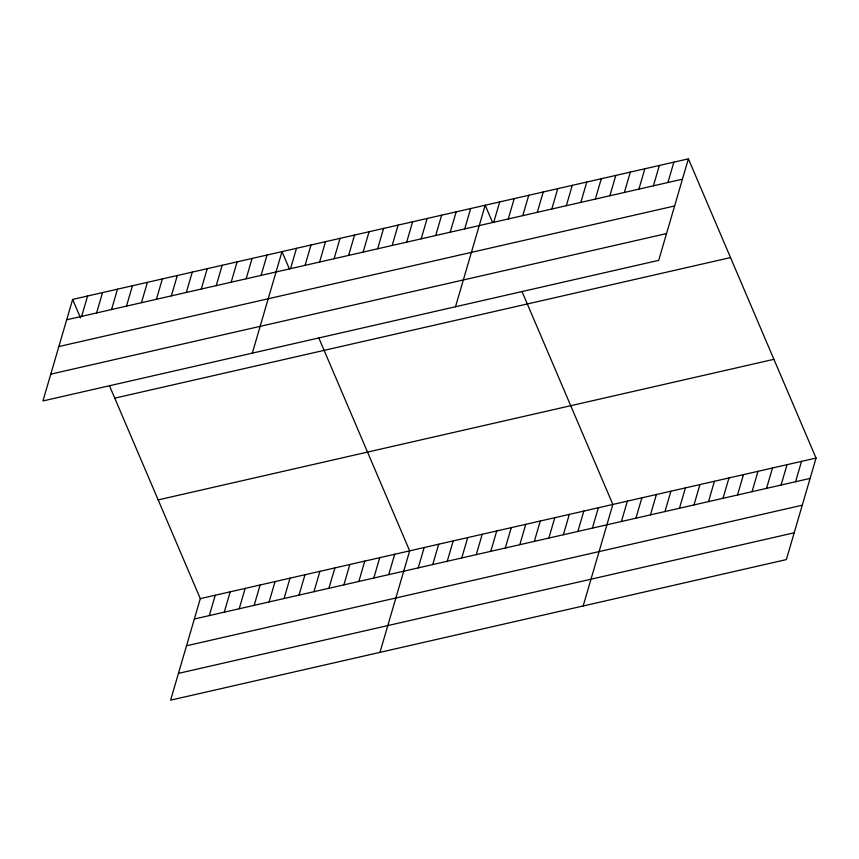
<?xml version="1.0" encoding="UTF-8"?>
<svg xmlns="http://www.w3.org/2000/svg" width="859" height="859" viewBox="0 0 859 859"><rect width="100%" height="100%" fill="white"/><g stroke="black" fill="none" stroke-linecap="round" stroke-linejoin="round"><path stroke-width="1.29" d="M72.639 299.415L42.95 400.938L658.703 260.352L688.392 158.84L72.639 299.415L80.531 317.927M81.637 316.359L87.586 296.001M96.595 312.944L102.543 292.586M111.541 309.53L117.5 289.172M126.498 306.115L132.447 285.757M141.456 302.701L147.404 282.343M156.402 299.286L162.362 278.928M171.36 295.872L177.319 275.514M186.317 292.457L192.266 272.099M201.274 289.043L207.223 268.684M216.221 285.628L222.18 265.27M231.178 282.214L237.127 261.855M246.136 278.799L252.084 258.441M261.082 275.385L267.042 255.037M252.31 353.135L281.988 251.623L289.365 268.899M290.557 268.663L296.505 248.305M109.501 385.82L200.297 598.648L170.608 700.16L786.361 559.585L816.05 458.062L688.392 158.84M305.063 265.345L311.022 244.987M209.295 615.592L215.255 595.233M319.58 262.038L325.54 241.68M224.253 612.177L230.201 591.819M334.097 258.72L340.046 238.362M239.21 608.763L245.159 588.404M348.614 255.402L354.563 235.055M254.157 605.348L260.116 584.99M363.121 252.095L369.08 231.737M269.114 601.934L275.063 581.575M377.638 248.777L383.586 228.419M284.071 598.519L290.02 578.161M392.155 245.47L398.104 225.112M299.018 595.104L304.977 574.746M406.672 242.152L412.621 221.794M313.975 591.69L319.924 571.332M421.178 238.834L427.138 218.487M328.933 588.275L334.881 567.917M435.696 235.527L441.644 215.169M343.879 584.861L349.838 564.503M450.213 232.209L456.161 211.851M358.837 581.446L364.785 561.088M464.719 228.902L470.678 208.544M373.794 578.032L379.742 557.674M455.506 306.749L485.195 205.226L492.561 222.502M388.74 574.617L394.7 554.259M493.753 222.266L499.702 201.908M379.968 652.368L409.657 550.844L318.85 338.017M508.27 218.959L514.219 198.601M418.215 567.896L424.163 547.537M522.777 215.641L528.736 195.283M432.732 564.578L438.681 544.219M537.294 212.334L543.253 191.976M447.238 561.271L453.198 540.912M551.811 209.016L557.759 188.658M461.755 557.953L467.704 537.594M566.328 205.698L572.277 185.34M476.273 554.635L482.221 534.277M580.834 202.391L586.794 182.033M490.79 551.328L496.738 530.969M595.351 199.073L601.3 178.715M505.296 548.01L511.255 527.651M609.869 195.766L615.817 175.408M519.813 544.692L525.762 524.344M624.375 192.448L630.334 172.09M534.33 541.385L540.279 521.026M638.892 189.13L644.851 168.772M548.837 538.067L554.796 517.709M653.409 185.823L659.358 165.465M563.354 534.76L569.313 514.401M667.926 182.505L673.875 162.147M577.871 531.442L583.819 511.084M592.388 528.124L598.336 507.776M583.164 605.982L612.854 504.458L522.057 291.631M621.411 521.499L627.371 501.141M635.928 518.192L641.877 497.833M650.446 514.874L656.394 494.516M664.952 511.556L670.911 491.208M679.469 508.249L685.418 487.891M693.986 504.931L699.935 484.573M708.492 501.624L714.452 481.265M723.01 498.306L728.969 477.948M737.527 494.988L743.475 474.64M752.044 491.681L757.992 471.323M766.55 488.363L772.509 468.005M781.067 485.056L787.027 464.698M795.584 481.738L801.533 461.38M66.68 319.773L682.433 179.198M58.852 346.553L674.605 205.977M50.778 374.148L666.541 233.573M114.762 398.157L730.515 257.582M158.163 499.895L773.927 359.32M200.297 598.648L816.05 458.062M194.338 619.006L810.101 478.42M186.51 645.785L802.263 505.21M178.447 673.381L794.199 532.805"/></g></svg>
